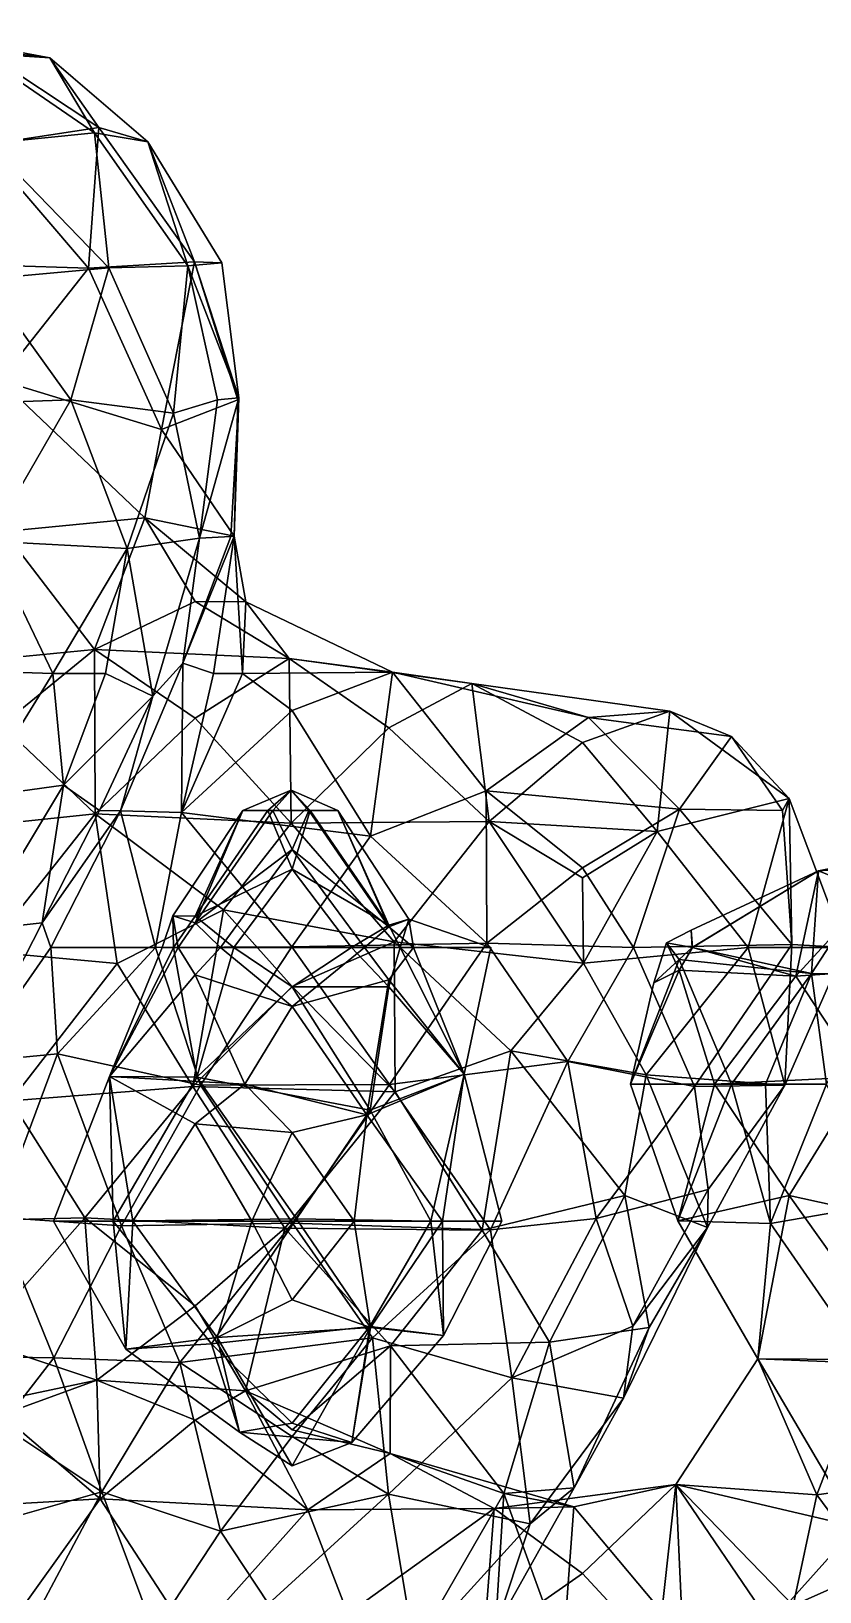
# Model space of a CAD drawing. Extents: x 290083 to 295691, y 4553739 to 4561622.
# Drawn here: x 295392.3 to 295495, y 4558965.6 to 4559168.7 of the extents above; entities that cross this region are included whole.
import ezdxf

# ---------------------------------------------------------------- set-up
doc = ezdxf.new("R2010")
doc.units = 0
doc.layers.add('Au_ppm_Pref_-_0_3', color=7, linetype='CONTINUOUS')

msp = doc.modelspace()

# ---------------------------------------------------------------- linework, layer by layer
at = {"layer": 'Au_ppm_Pref_-_0_3'}
for points in [[(295385.77, 4559166.35, 1911.13), (295376.03, 4559168.71, 1906.46), (295394.76, 4559165.24, 1906.52)], [(295394.76, 4559165.24, 1906.52), (295376.03, 4559168.71, 1906.46), (295385.44, 4559165.87, 1901.92)], [(295386.75, 4559154.11, 1894.95), (295400.58, 4559155.48, 1900.45), (295385.44, 4559165.87, 1901.92)], [(295394.76, 4559165.24, 1906.52), (295385.44, 4559165.87, 1901.92), (295400.58, 4559155.48, 1900.45)], [(295386.04, 4559153.89, 1917.6), (295385.77, 4559166.35, 1911.13), (295401.15, 4559156.18, 1912.69)], [(295394.76, 4559165.24, 1906.52), (295401.15, 4559156.18, 1912.69), (295385.77, 4559166.35, 1911.13)], [(295407.54, 4559154.31, 1906.52), (295401.15, 4559156.18, 1912.69), (295394.76, 4559165.24, 1906.52)], [(295407.54, 4559154.31, 1906.52), (295394.76, 4559165.24, 1906.52), (295400.58, 4559155.48, 1900.45)], [(295399.8, 4559137.86, 1918.28), (295386.04, 4559153.89, 1917.6), (295401.15, 4559156.18, 1912.69)], [(295386.75, 4559154.11, 1894.95), (295402.46, 4559137.92, 1894.07), (295400.58, 4559155.48, 1900.45)], [(295401.15, 4559156.18, 1912.69), (295413.58, 4559138.7, 1912.73), (295399.8, 4559137.86, 1918.28)], [(295402.46, 4559137.92, 1894.07), (295412.72, 4559138.17, 1900.43), (295400.58, 4559155.48, 1900.45)], [(295407.54, 4559154.31, 1906.52), (295400.58, 4559155.48, 1900.45), (295412.72, 4559138.17, 1900.43)], [(295413.58, 4559138.7, 1912.73), (295401.15, 4559156.18, 1912.69), (295407.54, 4559154.31, 1906.52)], [(295399.8, 4559137.86, 1918.28), (295377.62, 4559138.57, 1920.9), (295386.04, 4559153.89, 1917.6)], [(295386.75, 4559154.11, 1894.95), (295386.17, 4559136.44, 1890.51), (295402.46, 4559137.92, 1894.07)], [(295417.14, 4559138.55, 1906.52), (295413.58, 4559138.7, 1912.73), (295407.54, 4559154.31, 1906.52)], [(295407.54, 4559154.31, 1906.52), (295412.72, 4559138.17, 1900.43), (295417.14, 4559138.55, 1906.52)], [(295399.8, 4559137.86, 1918.28), (295388.27, 4559123.29, 1920.91), (295377.62, 4559138.57, 1920.9)], [(295386.17, 4559136.44, 1890.51), (295397.49, 4559120.74, 1890.4), (295402.46, 4559137.92, 1894.07)], [(295388.27, 4559123.29, 1920.91), (295399.8, 4559137.86, 1918.28), (295409.28, 4559116.88, 1917.43)], [(295397.49, 4559120.74, 1890.4), (295410.86, 4559118.99, 1894.94), (295402.46, 4559137.92, 1894.07)], [(295409.28, 4559116.88, 1917.43), (295399.8, 4559137.86, 1918.28), (295413.58, 4559138.7, 1912.73)], [(295402.46, 4559137.92, 1894.07), (295410.86, 4559118.99, 1894.94), (295412.72, 4559138.17, 1900.43)], [(295409.28, 4559116.88, 1917.43), (295413.58, 4559138.7, 1912.73), (295419.24, 4559120.74, 1912.46)], [(295410.86, 4559118.99, 1894.94), (295416.58, 4559120.74, 1900.58), (295412.72, 4559138.17, 1900.43)], [(295412.72, 4559138.17, 1900.43), (295419.35, 4559120.97, 1906.53), (295417.14, 4559138.55, 1906.52)], [(295412.72, 4559138.17, 1900.43), (295416.58, 4559120.74, 1900.58), (295419.35, 4559120.97, 1906.53)], [(295419.24, 4559120.74, 1912.46), (295413.58, 4559138.7, 1912.73), (295419.35, 4559120.97, 1906.53)], [(295413.58, 4559138.7, 1912.73), (295417.14, 4559138.55, 1906.52), (295419.35, 4559120.97, 1906.53)], [(295372.98, 4559119.85, 1889.74), (295397.49, 4559120.74, 1890.4), (295386.17, 4559136.44, 1890.51)], [(295388.27, 4559123.29, 1920.91), (295407.15, 4559105.35, 1920.17), (295388.82, 4559103.6, 1922.01)], [(295407.15, 4559105.35, 1920.17), (295388.27, 4559123.29, 1920.91), (295409.28, 4559116.88, 1917.43)], [(295372.98, 4559119.85, 1889.74), (295386.87, 4559102.32, 1890.29), (295397.49, 4559120.74, 1890.4)], [(295386.87, 4559102.32, 1890.29), (295404.84, 4559101.36, 1893.15), (295397.49, 4559120.74, 1890.4)], [(295410.86, 4559118.99, 1894.94), (295397.49, 4559120.74, 1890.4), (295404.84, 4559101.36, 1893.15)], [(295409.28, 4559116.88, 1917.43), (295419.24, 4559120.74, 1912.46), (295418.74, 4559103, 1912.51)], [(295410.86, 4559118.99, 1894.94), (295414.23, 4559102.71, 1900.54), (295416.58, 4559120.74, 1900.58)], [(295416.58, 4559120.74, 1900.58), (295414.23, 4559102.71, 1900.54), (295419.35, 4559120.97, 1906.53)], [(295419.35, 4559120.97, 1906.53), (295414.23, 4559102.71, 1900.54), (295418.31, 4559102.92, 1906.52)], [(295418.74, 4559103, 1912.51), (295419.35, 4559120.97, 1906.53), (295418.31, 4559102.92, 1906.52)], [(295419.24, 4559120.74, 1912.46), (295419.35, 4559120.97, 1906.53), (295418.74, 4559103, 1912.51)], [(295410.86, 4559118.99, 1894.94), (295404.84, 4559101.36, 1893.15), (295414.23, 4559102.71, 1900.54)], [(295418.74, 4559103, 1912.51), (295407.15, 4559105.35, 1920.17), (295409.28, 4559116.88, 1917.43)], [(295388.82, 4559103.6, 1922.01), (295407.15, 4559105.35, 1920.17), (295400.59, 4559088.23, 1925.42)], [(295407.15, 4559105.35, 1920.17), (295413.69, 4559094.48, 1921.53), (295400.59, 4559088.23, 1925.42)], [(295413.69, 4559094.48, 1921.53), (295407.15, 4559105.35, 1920.17), (295420.28, 4559094.42, 1918.4)], [(295407.15, 4559105.35, 1920.17), (295418.74, 4559103, 1912.51), (295420.28, 4559094.42, 1918.4)], [(295375.6, 4559085.8, 1925.06), (295388.82, 4559103.6, 1922.01), (295400.59, 4559088.23, 1925.42)], [(295386.87, 4559102.32, 1890.29), (295380.23, 4559085.57, 1888.07), (295395.16, 4559085.1, 1891.5)], [(295386.87, 4559102.32, 1890.29), (295395.16, 4559085.1, 1891.5), (295404.84, 4559101.36, 1893.15)], [(295404.84, 4559101.36, 1893.15), (295408.19, 4559082.15, 1899.63), (295414.23, 4559102.71, 1900.54)], [(295412.08, 4559086.43, 1906.73), (295414.23, 4559102.71, 1900.54), (295408.19, 4559082.15, 1899.63)], [(295416.09, 4559085.1, 1912.46), (295418.74, 4559103, 1912.51), (295412.08, 4559086.43, 1906.73)], [(295412.08, 4559086.43, 1906.73), (295418.74, 4559103, 1912.51), (295418.31, 4559102.92, 1906.52)], [(295418.31, 4559102.92, 1906.52), (295414.23, 4559102.71, 1900.54), (295412.08, 4559086.43, 1906.73)], [(295416.09, 4559085.1, 1912.46), (295419.85, 4559085.1, 1915.5), (295418.74, 4559103, 1912.51)], [(295419.85, 4559085.1, 1915.5), (295420.28, 4559094.42, 1918.4), (295418.74, 4559103, 1912.51)], [(295395.16, 4559085.1, 1891.5), (295402, 4559085.1, 1894.64), (295404.84, 4559101.36, 1893.15)], [(295402, 4559085.1, 1894.64), (295408.19, 4559082.15, 1899.63), (295404.84, 4559101.36, 1893.15)], [(295400.59, 4559088.23, 1925.42), (295413.69, 4559094.48, 1921.53), (295425.94, 4559087.07, 1924.85)], [(295413.69, 4559094.48, 1921.53), (295420.28, 4559094.42, 1918.4), (295425.94, 4559087.07, 1924.85)], [(295419.85, 4559085.1, 1915.5), (295439.37, 4559085.29, 1918.48), (295420.28, 4559094.42, 1918.4)], [(295420.28, 4559094.42, 1918.4), (295439.37, 4559085.29, 1918.48), (295425.94, 4559087.07, 1924.85)], [(295400.59, 4559088.23, 1925.42), (295388.49, 4559078.39, 1928.04), (295375.6, 4559085.8, 1925.06)], [(295388.49, 4559078.39, 1928.04), (295400.59, 4559088.23, 1925.42), (295400.68, 4559066.83, 1929.82)], [(295400.68, 4559066.83, 1929.82), (295400.59, 4559088.23, 1925.42), (295413.69, 4559079.28, 1928.34)], [(295400.59, 4559088.23, 1925.42), (295425.94, 4559087.07, 1924.85), (295413.69, 4559079.28, 1928.34)], [(295411.89, 4559067.01, 1912.97), (295412.08, 4559086.43, 1906.73), (295403.97, 4559067.23, 1906.41)], [(295412.08, 4559086.43, 1906.73), (295408.19, 4559082.15, 1899.63), (295403.97, 4559067.23, 1906.41)], [(295416.09, 4559085.1, 1912.46), (295412.08, 4559086.43, 1906.73), (295411.89, 4559067.01, 1912.97)], [(295426.18, 4559065.61, 1928.17), (295413.69, 4559079.28, 1928.34), (295425.94, 4559087.07, 1924.85)], [(295426.18, 4559065.61, 1928.17), (295425.94, 4559087.07, 1924.85), (295438.89, 4559078.04, 1927.93)], [(295438.89, 4559078.04, 1927.93), (295425.94, 4559087.07, 1924.85), (295449.72, 4559083.81, 1924.18)], [(295449.72, 4559083.81, 1924.18), (295425.94, 4559087.07, 1924.85), (295439.37, 4559085.29, 1918.48)], [(295395.16, 4559085.1, 1891.5), (295380.23, 4559085.57, 1888.07), (295385.2, 4559068.99, 1889.86)], [(295395.16, 4559085.1, 1891.5), (295385.2, 4559068.99, 1889.86), (295396.53, 4559070.59, 1895.81)], [(295395.16, 4559085.1, 1891.5), (295396.53, 4559070.59, 1895.81), (295402, 4559085.1, 1894.64)], [(295408.19, 4559082.15, 1899.63), (295402, 4559085.1, 1894.64), (295396.53, 4559070.59, 1895.81)], [(295419.85, 4559085.1, 1915.5), (295416.09, 4559085.1, 1912.46), (295411.89, 4559067.01, 1912.97)], [(295426.29, 4559080.27, 1914.07), (295419.85, 4559085.1, 1915.5), (295411.89, 4559067.01, 1912.97)], [(295426.29, 4559080.27, 1914.07), (295439.37, 4559085.29, 1918.48), (295419.85, 4559085.1, 1915.5)], [(295426.29, 4559080.27, 1914.07), (295436.52, 4559063.92, 1914.7), (295439.37, 4559085.29, 1918.48)], [(295451.58, 4559069.82, 1915.69), (295439.37, 4559085.29, 1918.48), (295436.52, 4559063.92, 1914.7)], [(295464.9, 4559079.38, 1918.92), (295449.72, 4559083.81, 1924.18), (295439.37, 4559085.29, 1918.48)], [(295451.58, 4559069.82, 1915.69), (295464.9, 4559079.38, 1918.92), (295439.37, 4559085.29, 1918.48)], [(295401.24, 4559067.28, 1900.58), (295408.19, 4559082.15, 1899.63), (295396.53, 4559070.59, 1895.81)], [(295403.97, 4559067.23, 1906.41), (295408.19, 4559082.15, 1899.63), (295401.24, 4559067.28, 1900.58)], [(295449.72, 4559083.81, 1924.18), (295451.97, 4559065.86, 1928.39), (295438.89, 4559078.04, 1927.93)], [(295464.9, 4559079.38, 1918.92), (295475.47, 4559080.21, 1923.28), (295449.72, 4559083.81, 1924.18)], [(295475.47, 4559080.21, 1923.28), (295464.09, 4559076.14, 1927.29), (295449.72, 4559083.81, 1924.18)], [(295449.72, 4559083.81, 1924.18), (295464.09, 4559076.14, 1927.29), (295451.97, 4559065.86, 1928.39)], [(295426.29, 4559080.27, 1914.07), (295411.89, 4559067.01, 1912.97), (295436.52, 4559063.92, 1914.7)], [(295475.47, 4559080.21, 1923.28), (295473.82, 4559064.53, 1928.02), (295464.09, 4559076.14, 1927.29)], [(295464.9, 4559079.38, 1918.92), (295483.5, 4559076.92, 1918.4), (295475.47, 4559080.21, 1923.28)], [(295475.47, 4559080.21, 1923.28), (295491.04, 4559068.82, 1924.49), (295473.82, 4559064.53, 1928.02)], [(295475.47, 4559080.21, 1923.28), (295483.5, 4559076.92, 1918.4), (295491.04, 4559068.82, 1924.49)], [(295388.49, 4559078.39, 1928.04), (295400.68, 4559066.83, 1929.82), (295376.3, 4559064.29, 1928.82)], [(295426.18, 4559065.61, 1928.17), (295400.68, 4559066.83, 1929.82), (295413.69, 4559079.28, 1928.34)], [(295426.18, 4559065.61, 1928.17), (295438.89, 4559078.04, 1927.93), (295451.97, 4559065.86, 1928.39)], [(295464.9, 4559079.38, 1918.92), (295451.58, 4559069.82, 1915.69), (295476.73, 4559067.44, 1916.78)], [(295483.5, 4559076.92, 1918.4), (295464.9, 4559079.38, 1918.92), (295476.73, 4559067.44, 1916.78)], [(295473.82, 4559064.53, 1928.02), (295451.97, 4559065.86, 1928.39), (295464.09, 4559076.14, 1927.29)], [(295490.13, 4559067.28, 1918.4), (295483.5, 4559076.92, 1918.4), (295476.73, 4559067.44, 1916.78)], [(295483.5, 4559076.92, 1918.4), (295490.13, 4559067.28, 1918.4), (295491.04, 4559068.82, 1924.49)], [(295393.77, 4559052.66, 1900.58), (295396.53, 4559070.59, 1895.81), (295385.19, 4559051.69, 1895.48)], [(295396.53, 4559070.59, 1895.81), (295385.2, 4559068.99, 1889.86), (295385.19, 4559051.69, 1895.48)], [(295401.24, 4559067.28, 1900.58), (295396.53, 4559070.59, 1895.81), (295393.77, 4559052.66, 1900.58)], [(295419.88, 4559067.28, 1954.04), (295426.2, 4559069.91, 1954.07), (295423.13, 4559067.28, 1955.53)], [(295426.2, 4559069.91, 1954.07), (295419.88, 4559067.28, 1954.04), (295423.79, 4559067.28, 1952.86)], [(295428.65, 4559067.28, 1955.15), (295423.13, 4559067.28, 1955.53), (295426.2, 4559069.91, 1954.07)], [(295428.48, 4559067.28, 1953), (295426.2, 4559069.91, 1954.07), (295423.79, 4559067.28, 1952.86)], [(295428.48, 4559067.28, 1953), (295432.26, 4559067.28, 1954.04), (295426.2, 4559069.91, 1954.07)], [(295432.26, 4559067.28, 1954.04), (295428.65, 4559067.28, 1955.15), (295426.2, 4559069.91, 1954.07)], [(295451.66, 4559050.02, 1914.46), (295451.58, 4559069.82, 1915.69), (295436.52, 4559063.92, 1914.7)], [(295464.09, 4559059.79, 1914.96), (295451.58, 4559069.82, 1915.69), (295451.66, 4559050.02, 1914.46)], [(295451.58, 4559069.82, 1915.69), (295464.09, 4559059.79, 1914.96), (295476.73, 4559067.44, 1916.78)], [(295473.82, 4559064.53, 1928.02), (295491.04, 4559068.82, 1924.49), (295485.69, 4559049.46, 1928.58)], [(295498.31, 4559049.46, 1924.34), (295485.69, 4559049.46, 1928.58), (295491.04, 4559068.82, 1924.49)], [(295491.35, 4559049.84, 1918.26), (295491.04, 4559068.82, 1924.49), (295490.13, 4559067.28, 1918.4)], [(295491.35, 4559049.84, 1918.26), (295498.31, 4559049.46, 1924.34), (295491.04, 4559068.82, 1924.49)], [(295400.68, 4559066.83, 1929.82), (295386.49, 4559048.93, 1931.98), (295376.3, 4559064.29, 1928.82)], [(295400.68, 4559066.83, 1929.82), (295403.52, 4559047.36, 1934.37), (295386.49, 4559048.93, 1931.98)], [(295393.77, 4559052.66, 1900.58), (295403.97, 4559067.23, 1906.41), (295401.24, 4559067.28, 1900.58)], [(295403.97, 4559067.23, 1906.41), (295393.77, 4559052.66, 1900.58), (295394.89, 4559049.46, 1905.16)], [(295408.5, 4559049.46, 1911.53), (295403.97, 4559067.23, 1906.41), (295394.89, 4559049.46, 1905.16)], [(295426.18, 4559065.61, 1928.17), (295417.39, 4559054.35, 1932.06), (295400.68, 4559066.83, 1929.82)], [(295400.68, 4559066.83, 1929.82), (295417.39, 4559054.35, 1932.06), (295403.52, 4559047.36, 1934.37)], [(295411.89, 4559067.01, 1912.97), (295403.97, 4559067.23, 1906.41), (295408.5, 4559049.46, 1911.53)], [(295408.5, 4559049.46, 1911.53), (295426.25, 4559049.54, 1913.5), (295411.89, 4559067.01, 1912.97)], [(295419.88, 4559067.28, 1954.04), (295413.69, 4559053.52, 1955.39), (295410.78, 4559053.57, 1954.04)], [(295419.88, 4559067.28, 1954.04), (295410.78, 4559053.57, 1954.04), (295413.69, 4559052.64, 1952.98)], [(295436.52, 4559063.92, 1914.7), (295411.89, 4559067.01, 1912.97), (295426.25, 4559049.54, 1913.5)], [(295419.88, 4559067.28, 1954.04), (295423.13, 4559067.28, 1955.53), (295413.69, 4559053.52, 1955.39)], [(295426.29, 4559059.64, 1956.59), (295413.69, 4559053.52, 1955.39), (295423.13, 4559067.28, 1955.53)], [(295419.88, 4559067.28, 1954.04), (295413.69, 4559052.64, 1952.98), (295423.79, 4559067.28, 1952.86)], [(295426.29, 4559062.19, 1952.34), (295423.79, 4559067.28, 1952.86), (295413.69, 4559052.64, 1952.98)], [(295426.29, 4559059.64, 1956.59), (295423.13, 4559067.28, 1955.53), (295428.65, 4559067.28, 1955.15)], [(295428.48, 4559067.28, 1953), (295423.79, 4559067.28, 1952.86), (295426.29, 4559062.19, 1952.34)], [(295426.18, 4559065.61, 1928.17), (295451.97, 4559065.86, 1928.39), (295439.58, 4559050.16, 1931.12)], [(295438.89, 4559052.14, 1953.15), (295428.48, 4559067.28, 1953), (295426.29, 4559062.19, 1952.34)], [(295438.89, 4559052.35, 1955), (295426.29, 4559059.64, 1956.59), (295428.65, 4559067.28, 1955.15)], [(295438.89, 4559052.14, 1953.15), (295432.26, 4559067.28, 1954.04), (295428.48, 4559067.28, 1953)], [(295438.89, 4559052.35, 1955), (295428.65, 4559067.28, 1955.15), (295432.26, 4559067.28, 1954.04)], [(295438.89, 4559052.14, 1953.15), (295441.49, 4559053.14, 1954.04), (295432.26, 4559067.28, 1954.04)], [(295438.89, 4559052.35, 1955), (295432.26, 4559067.28, 1954.04), (295441.49, 4559053.14, 1954.04)], [(295464.26, 4559047.38, 1928.26), (295439.58, 4559050.16, 1931.12), (295451.97, 4559065.86, 1928.39)], [(295464.09, 4559058.49, 1927.27), (295464.26, 4559047.38, 1928.26), (295451.97, 4559065.86, 1928.39)], [(295464.09, 4559058.49, 1927.27), (295451.97, 4559065.86, 1928.39), (295473.82, 4559064.53, 1928.02)], [(295470.76, 4559049.46, 1915.26), (295476.73, 4559067.44, 1916.78), (295464.09, 4559059.79, 1914.96)], [(295491.35, 4559049.84, 1918.26), (295476.73, 4559067.44, 1916.78), (295470.76, 4559049.46, 1915.26)], [(295476.73, 4559067.44, 1916.78), (295491.35, 4559049.84, 1918.26), (295490.13, 4559067.28, 1918.4)], [(295417.39, 4559054.35, 1932.06), (295426.18, 4559065.61, 1928.17), (295439.58, 4559050.16, 1931.12)], [(295451.66, 4559050.02, 1914.46), (295436.52, 4559063.92, 1914.7), (295426.25, 4559049.54, 1913.5)], [(295464.26, 4559047.38, 1928.26), (295464.09, 4559058.49, 1927.27), (295473.82, 4559064.53, 1928.02)], [(295464.26, 4559047.38, 1928.26), (295473.82, 4559064.53, 1928.02), (295485.69, 4559049.46, 1928.58)], [(295426.29, 4559062.19, 1952.34), (295413.69, 4559052.64, 1952.98), (295416.97, 4559049.46, 1952.49)], [(295435.72, 4559049.46, 1952.55), (295426.29, 4559062.19, 1952.34), (295416.97, 4559049.46, 1952.49)], [(295438.89, 4559052.14, 1953.15), (295426.29, 4559062.19, 1952.34), (295435.72, 4559049.46, 1952.55)], [(295470.76, 4559049.46, 1915.26), (295464.09, 4559059.79, 1914.96), (295451.66, 4559050.02, 1914.46)], [(295493.92, 4559046.05, 1943.42), (295503.82, 4559061.24, 1943.26), (295494.84, 4559059.42, 1948.1)], [(295493.92, 4559046.05, 1943.42), (295504.47, 4559045.97, 1938.6), (295503.82, 4559061.24, 1943.26)], [(295515.02, 4559060.83, 1947.55), (295494.84, 4559059.42, 1948.1), (295503.82, 4559061.24, 1943.26)], [(295494.84, 4559059.42, 1948.1), (295515.02, 4559060.83, 1947.55), (295501.88, 4559056.59, 1950.47)], [(295426.29, 4559059.64, 1956.59), (295418.7, 4559049.46, 1956.4), (295413.69, 4559053.52, 1955.39)], [(295434.02, 4559049.46, 1956.33), (295418.7, 4559049.46, 1956.4), (295426.29, 4559059.64, 1956.59)], [(295438.89, 4559052.35, 1955), (295434.02, 4559049.46, 1956.33), (295426.29, 4559059.64, 1956.59)], [(295478.42, 4559049.46, 1948.92), (295478.27, 4559051.7, 1948.1), (295494.84, 4559059.42, 1948.1)], [(295478.37, 4559049.46, 1947.3), (295494.84, 4559059.42, 1948.1), (295478.27, 4559051.7, 1948.1)], [(295478.37, 4559049.46, 1947.3), (295493.92, 4559046.05, 1943.42), (295494.84, 4559059.42, 1948.1)], [(295478.42, 4559049.46, 1948.92), (295494.84, 4559059.42, 1948.1), (295491.9, 4559045.72, 1951.55)], [(295491.9, 4559045.72, 1951.55), (295494.84, 4559059.42, 1948.1), (295501.88, 4559056.59, 1950.47)], [(295491.9, 4559045.72, 1951.55), (295501.88, 4559056.59, 1950.47), (295515.73, 4559047.34, 1952.87)], [(295413.39, 4559031.34, 1936.13), (295403.52, 4559047.36, 1934.37), (295417.39, 4559054.35, 1932.06)], [(295410.78, 4559053.57, 1954.04), (295410.84, 4559049.46, 1955.38), (295409.38, 4559049.46, 1954.04)], [(295410.78, 4559053.57, 1954.04), (295409.38, 4559049.46, 1954.04), (295411.47, 4559049.46, 1952.99)], [(295410.78, 4559053.57, 1954.04), (295413.69, 4559053.52, 1955.39), (295410.84, 4559049.46, 1955.38)], [(295410.78, 4559053.57, 1954.04), (295411.47, 4559049.46, 1952.99), (295413.69, 4559052.64, 1952.98)], [(295413.39, 4559031.34, 1936.13), (295417.39, 4559054.35, 1932.06), (295426.29, 4559044.38, 1934.52)], [(295439.58, 4559050.16, 1931.12), (295426.29, 4559044.38, 1934.52), (295417.39, 4559054.35, 1932.06)], [(295384.49, 4559034.52, 1901.68), (295394.89, 4559049.46, 1905.16), (295393.77, 4559052.66, 1900.58)], [(295393.77, 4559052.66, 1900.58), (295385.19, 4559051.69, 1895.48), (295384.49, 4559034.52, 1901.68)], [(295418.7, 4559049.46, 1956.4), (295410.84, 4559049.46, 1955.38), (295413.69, 4559053.52, 1955.39)], [(295416.97, 4559049.46, 1952.49), (295413.69, 4559052.64, 1952.98), (295411.47, 4559049.46, 1952.99)], [(295440.39, 4559049.46, 1954.75), (295434.02, 4559049.46, 1956.33), (295438.89, 4559052.35, 1955)], [(295438.89, 4559052.14, 1953.15), (295435.72, 4559049.46, 1952.55), (295442.1, 4559049.46, 1952.52)], [(295438.89, 4559052.14, 1953.15), (295442.1, 4559049.46, 1952.52), (295441.49, 4559053.14, 1954.04)], [(295441.49, 4559053.14, 1954.04), (295440.39, 4559049.46, 1954.75), (295438.89, 4559052.35, 1955)], [(295452.18, 4559049.46, 1954.04), (295440.39, 4559049.46, 1954.75), (295441.49, 4559053.14, 1954.04)], [(295442.1, 4559049.46, 1952.52), (295452.18, 4559049.46, 1954.04), (295441.49, 4559053.14, 1954.04)], [(295478.42, 4559049.46, 1948.92), (295475.03, 4559050.06, 1948.44), (295478.27, 4559051.7, 1948.1)], [(295478.37, 4559049.46, 1947.3), (295478.27, 4559051.7, 1948.1), (295475.03, 4559050.06, 1948.44)], [(295414.37, 4559031.54, 1912.08), (295426.25, 4559049.54, 1913.5), (295408.5, 4559049.46, 1911.53)], [(295438.97, 4559031.61, 1913.27), (295426.25, 4559049.54, 1913.5), (295414.37, 4559031.54, 1912.08)], [(295451.66, 4559050.02, 1914.46), (295426.25, 4559049.54, 1913.5), (295438.97, 4559031.61, 1913.27)], [(295426.29, 4559044.38, 1934.52), (295439.58, 4559050.16, 1931.12), (295439.72, 4559030.67, 1934.75)], [(295462.2, 4559034.6, 1914.34), (295451.66, 4559050.02, 1914.46), (295438.97, 4559031.61, 1913.27)], [(295439.58, 4559050.16, 1931.12), (295464.26, 4559047.38, 1928.26), (295454.8, 4559035.97, 1931.69)], [(295439.72, 4559030.67, 1934.75), (295439.58, 4559050.16, 1931.12), (295454.8, 4559035.97, 1931.69)], [(295470.76, 4559049.46, 1915.26), (295451.66, 4559050.02, 1914.46), (295462.2, 4559034.6, 1914.34)], [(295478.71, 4559031.34, 1916.48), (295491.35, 4559049.84, 1918.26), (295470.76, 4559049.46, 1915.26)], [(295473.42, 4559044.85, 1948.1), (295475.03, 4559050.06, 1948.44), (295476.68, 4559046.49, 1949.09)], [(295473.42, 4559044.85, 1948.1), (295476.68, 4559047.88, 1947.57), (295475.03, 4559050.06, 1948.44)], [(295478.42, 4559049.46, 1948.92), (295476.68, 4559046.49, 1949.09), (295475.03, 4559050.06, 1948.44)], [(295478.37, 4559049.46, 1947.3), (295475.03, 4559050.06, 1948.44), (295476.68, 4559047.88, 1947.57)], [(295478.71, 4559031.34, 1916.48), (295490.47, 4559031.52, 1924.67), (295491.35, 4559049.84, 1918.26)], [(295491.35, 4559049.84, 1918.26), (295490.47, 4559031.52, 1924.67), (295498.31, 4559049.46, 1924.34)], [(295395.77, 4559035.61, 1907.67), (295394.89, 4559049.46, 1905.16), (295384.49, 4559034.52, 1901.68)], [(295389.7, 4559029.46, 1934.92), (295386.49, 4559048.93, 1931.98), (295403.52, 4559047.36, 1934.37)], [(295395.77, 4559035.61, 1907.67), (295408.5, 4559049.46, 1911.53), (295394.89, 4559049.46, 1905.16)], [(295395.77, 4559035.61, 1907.67), (295414.37, 4559031.54, 1912.08), (295408.5, 4559049.46, 1911.53)], [(295402.54, 4559032.67, 1954.04), (295409.38, 4559049.46, 1954.04), (295410.84, 4559049.46, 1955.38)], [(295402.54, 4559032.67, 1954.04), (295410.84, 4559049.46, 1955.38), (295413.92, 4559032.58, 1959.47)], [(295409.38, 4559049.46, 1954.04), (295402.54, 4559032.67, 1954.04), (295411.47, 4559049.46, 1952.99)], [(295402.54, 4559032.67, 1954.04), (295413.69, 4559045.87, 1952.84), (295411.47, 4559049.46, 1952.99)], [(295418.7, 4559049.46, 1956.4), (295413.92, 4559032.58, 1959.47), (295410.84, 4559049.46, 1955.38)], [(295416.97, 4559049.46, 1952.49), (295411.47, 4559049.46, 1952.99), (295413.69, 4559045.87, 1952.84)], [(295426.29, 4559041.76, 1950.67), (295416.97, 4559049.46, 1952.49), (295413.69, 4559045.87, 1952.84)], [(295418.7, 4559049.46, 1956.4), (295426.29, 4559044.32, 1958.26), (295413.92, 4559032.58, 1959.47)], [(295435.72, 4559049.46, 1952.55), (295416.97, 4559049.46, 1952.49), (295426.29, 4559041.76, 1950.67)], [(295434.02, 4559049.46, 1956.33), (295426.29, 4559044.32, 1958.26), (295418.7, 4559049.46, 1956.4)], [(295438.89, 4559044.3, 1955.76), (295426.29, 4559044.32, 1958.26), (295434.02, 4559049.46, 1956.33)], [(295438.89, 4559045.24, 1952.63), (295435.72, 4559049.46, 1952.55), (295426.29, 4559041.76, 1950.67)], [(295438.89, 4559044.3, 1955.76), (295434.02, 4559049.46, 1956.33), (295440.39, 4559049.46, 1954.75)], [(295442.1, 4559049.46, 1952.52), (295435.72, 4559049.46, 1952.55), (295438.89, 4559045.24, 1952.63)], [(295442.1, 4559049.46, 1952.52), (295438.89, 4559045.24, 1952.63), (295448.72, 4559032.95, 1954.04)], [(295448.72, 4559032.95, 1954.04), (295438.89, 4559044.3, 1955.76), (295440.39, 4559049.46, 1954.75)], [(295452.18, 4559049.46, 1954.04), (295448.72, 4559032.95, 1954.04), (295440.39, 4559049.46, 1954.75)], [(295442.1, 4559049.46, 1952.52), (295448.72, 4559032.95, 1954.04), (295452.18, 4559049.46, 1954.04)], [(295470.76, 4559049.46, 1915.26), (295462.2, 4559034.6, 1914.34), (295478.71, 4559031.34, 1916.48)], [(295464.26, 4559047.38, 1928.26), (295485.69, 4559049.46, 1928.58), (295472.41, 4559032.86, 1929.48)], [(295476.68, 4559047.88, 1947.57), (295473.42, 4559044.85, 1948.1), (295470.37, 4559031.65, 1948.1)], [(295476.68, 4559047.88, 1947.57), (295470.37, 4559031.65, 1948.1), (295483.52, 4559031.65, 1945.38)], [(295485.69, 4559049.46, 1928.58), (295490.47, 4559031.52, 1924.67), (295472.41, 4559032.86, 1929.48)], [(295491.9, 4559045.72, 1951.55), (295476.68, 4559046.49, 1949.09), (295478.42, 4559049.46, 1948.92)], [(295493.92, 4559046.05, 1943.42), (295478.37, 4559049.46, 1947.3), (295476.68, 4559047.88, 1947.57)], [(295493.92, 4559046.05, 1943.42), (295476.68, 4559047.88, 1947.57), (295483.52, 4559031.65, 1945.38)], [(295498.31, 4559049.46, 1924.34), (295490.47, 4559031.52, 1924.67), (295485.69, 4559049.46, 1928.58)], [(295403.52, 4559047.36, 1934.37), (295413.39, 4559031.34, 1936.13), (295389.7, 4559029.46, 1934.92)], [(295420.17, 4559031.65, 1951.16), (295413.69, 4559045.87, 1952.84), (295402.54, 4559032.67, 1954.04)], [(295426.29, 4559041.76, 1950.67), (295413.69, 4559045.87, 1952.84), (295420.17, 4559031.65, 1951.16)], [(295454.8, 4559035.97, 1931.69), (295464.26, 4559047.38, 1928.26), (295472.41, 4559032.86, 1929.48)], [(295476.68, 4559046.49, 1949.09), (295481.3, 4559031.65, 1951.86), (295470.37, 4559031.65, 1948.1)], [(295476.68, 4559046.49, 1949.09), (295470.37, 4559031.65, 1948.1), (295473.42, 4559044.85, 1948.1)], [(295491.9, 4559045.72, 1951.55), (295481.3, 4559031.65, 1951.86), (295476.68, 4559046.49, 1949.09)], [(295491.9, 4559045.72, 1951.55), (295500.54, 4559032.59, 1954.33), (295481.3, 4559031.65, 1951.86)], [(295493.92, 4559046.05, 1943.42), (295483.52, 4559031.65, 1945.38), (295487.95, 4559031.65, 1942.16)], [(295493.92, 4559046.05, 1943.42), (295487.95, 4559031.65, 1942.16), (295495.89, 4559031.65, 1939.33)], [(295491.9, 4559045.72, 1951.55), (295515.73, 4559047.34, 1952.87), (295500.54, 4559032.59, 1954.33)], [(295493.92, 4559046.05, 1943.42), (295495.89, 4559031.65, 1939.33), (295504.47, 4559045.97, 1938.6)], [(295439.72, 4559030.67, 1934.75), (295413.39, 4559031.34, 1936.13), (295426.29, 4559044.38, 1934.52)], [(295436.46, 4559028.26, 1957.71), (295413.92, 4559032.58, 1959.47), (295426.29, 4559044.32, 1958.26)], [(295438.89, 4559045.24, 1952.63), (295426.29, 4559041.76, 1950.67), (295436.05, 4559027.68, 1950.76)], [(295438.89, 4559044.3, 1955.76), (295436.46, 4559028.26, 1957.71), (295426.29, 4559044.32, 1958.26)], [(295448.72, 4559032.95, 1954.04), (295438.89, 4559045.24, 1952.63), (295436.05, 4559027.68, 1950.76)], [(295436.46, 4559028.26, 1957.71), (295438.89, 4559044.3, 1955.76), (295448.72, 4559032.95, 1954.04)], [(295426.29, 4559041.76, 1950.67), (295420.17, 4559031.65, 1951.16), (295436.05, 4559027.68, 1950.76)], [(295395.77, 4559035.61, 1907.67), (295384.49, 4559034.52, 1901.68), (295387.82, 4559014.35, 1907.04)], [(295387.82, 4559014.35, 1907.04), (295404.09, 4559013.23, 1911.18), (295395.77, 4559035.61, 1907.67)], [(295414.37, 4559031.54, 1912.08), (295395.77, 4559035.61, 1907.67), (295404.09, 4559013.23, 1911.18)], [(295451.07, 4559012.65, 1935.27), (295439.72, 4559030.67, 1934.75), (295454.8, 4559035.97, 1931.69)], [(295451.07, 4559012.65, 1935.27), (295454.8, 4559035.97, 1931.69), (295469.64, 4559017.14, 1931.32)], [(295454.8, 4559035.97, 1931.69), (295472.41, 4559032.86, 1929.48), (295469.64, 4559017.14, 1931.32)], [(295462.2, 4559034.6, 1914.34), (295438.97, 4559031.61, 1913.27), (295452.15, 4559012.7, 1914.46)], [(295465.87, 4559014.15, 1915.78), (295462.2, 4559034.6, 1914.34), (295452.15, 4559012.7, 1914.46)], [(295478.71, 4559031.34, 1916.48), (295462.2, 4559034.6, 1914.34), (295465.87, 4559014.15, 1915.78)], [(295399.33, 4559014.26, 1937.26), (295389.7, 4559029.46, 1934.92), (295413.39, 4559031.34, 1936.13)], [(295395.24, 4559013.83, 1954.04), (295402.54, 4559032.67, 1954.04), (295403.01, 4559013.83, 1959.07)], [(295402.54, 4559032.67, 1954.04), (295395.24, 4559013.83, 1954.04), (295405.57, 4559013.83, 1950.21)], [(295425.35, 4559012.89, 1936.1), (295399.33, 4559014.26, 1937.26), (295413.39, 4559031.34, 1936.13)], [(295413.69, 4559026.48, 1949.82), (295402.54, 4559032.67, 1954.04), (295405.57, 4559013.83, 1950.21)], [(295413.69, 4559026.48, 1949.82), (295420.17, 4559031.65, 1951.16), (295402.54, 4559032.67, 1954.04)], [(295402.54, 4559032.67, 1954.04), (295413.92, 4559032.58, 1959.47), (295403.01, 4559013.83, 1959.07)], [(295426.87, 4559014.13, 1958.08), (295403.01, 4559013.83, 1959.07), (295413.92, 4559032.58, 1959.47)], [(295404.09, 4559013.23, 1911.18), (295426.36, 4559013.54, 1913.79), (295414.37, 4559031.54, 1912.08)], [(295425.35, 4559012.89, 1936.1), (295413.39, 4559031.34, 1936.13), (295439.72, 4559030.67, 1934.75)], [(295426.29, 4559025.36, 1951.94), (295420.17, 4559031.65, 1951.16), (295413.69, 4559026.48, 1949.82)], [(295436.46, 4559028.26, 1957.71), (295426.87, 4559014.13, 1958.08), (295413.92, 4559032.58, 1959.47)], [(295426.36, 4559013.54, 1913.79), (295438.97, 4559031.61, 1913.27), (295414.37, 4559031.54, 1912.08)], [(295426.29, 4559025.36, 1951.94), (295436.05, 4559027.68, 1950.76), (295420.17, 4559031.65, 1951.16)], [(295426.36, 4559013.54, 1913.79), (295452.15, 4559012.7, 1914.46), (295438.97, 4559031.61, 1913.27)], [(295436.05, 4559027.68, 1950.76), (295445.89, 4559013.83, 1950.74), (295448.72, 4559032.95, 1954.04)], [(295448.72, 4559032.95, 1954.04), (295444.38, 4559013.83, 1956.63), (295436.46, 4559028.26, 1957.71)], [(295453.63, 4559013.83, 1954.04), (295444.38, 4559013.83, 1956.63), (295448.72, 4559032.95, 1954.04)], [(295453.63, 4559013.83, 1954.04), (295448.72, 4559032.95, 1954.04), (295445.89, 4559013.83, 1950.74)], [(295480.49, 4559017.96, 1918.4), (295478.71, 4559031.34, 1916.48), (295465.87, 4559014.15, 1915.78)], [(295480.39, 4559013.01, 1924.42), (295469.64, 4559017.14, 1931.32), (295472.41, 4559032.86, 1929.48)], [(295470.37, 4559031.65, 1948.1), (295481.3, 4559031.65, 1951.86), (295476.51, 4559013.84, 1948.12)], [(295483.52, 4559031.65, 1945.38), (295470.37, 4559031.65, 1948.1), (295476.51, 4559013.84, 1948.12)], [(295480.39, 4559013.01, 1924.42), (295472.41, 4559032.86, 1929.48), (295490.47, 4559031.52, 1924.67)], [(295481.3, 4559031.65, 1951.86), (295491.04, 4559017.16, 1952.1), (295476.51, 4559013.84, 1948.12)], [(295483.52, 4559031.65, 1945.38), (295476.51, 4559013.84, 1948.12), (295488.57, 4559013.5, 1941.74)], [(295478.71, 4559031.34, 1916.48), (295480.49, 4559017.96, 1918.4), (295490.47, 4559031.52, 1924.67)], [(295480.49, 4559017.96, 1918.4), (295480.39, 4559013.01, 1924.42), (295490.47, 4559031.52, 1924.67)], [(295491.04, 4559017.16, 1952.1), (295481.3, 4559031.65, 1951.86), (295500.54, 4559032.59, 1954.33)], [(295483.52, 4559031.65, 1945.38), (295488.57, 4559013.5, 1941.74), (295487.95, 4559031.65, 1942.16)], [(295487.95, 4559031.65, 1942.16), (295488.57, 4559013.5, 1941.74), (295495.89, 4559031.65, 1939.33)], [(295495.89, 4559031.65, 1939.33), (295488.57, 4559013.5, 1941.74), (295503.32, 4559016.08, 1937.64)], [(295500.54, 4559032.59, 1954.33), (295512.14, 4559012.52, 1954.77), (295491.04, 4559017.16, 1952.1)], [(295389.7, 4559029.46, 1934.92), (295399.33, 4559014.26, 1937.26), (295381.06, 4559013.83, 1933.78)], [(295425.35, 4559012.89, 1936.1), (295439.72, 4559030.67, 1934.75), (295451.07, 4559012.65, 1935.27)], [(295426.29, 4559025.36, 1951.94), (295434.38, 4559013.83, 1951.91), (295436.05, 4559027.68, 1950.76)], [(295436.46, 4559028.26, 1957.71), (295444.38, 4559013.83, 1956.63), (295426.87, 4559014.13, 1958.08)], [(295434.38, 4559013.83, 1951.91), (295445.89, 4559013.83, 1950.74), (295436.05, 4559027.68, 1950.76)], [(295421.07, 4559013.83, 1950.56), (295413.69, 4559026.48, 1949.82), (295405.57, 4559013.83, 1950.21)], [(295426.29, 4559025.36, 1951.94), (295413.69, 4559026.48, 1949.82), (295421.07, 4559013.83, 1950.56)], [(295434.38, 4559013.83, 1951.91), (295426.29, 4559025.36, 1951.94), (295421.07, 4559013.83, 1950.56)], [(295459.82, 4558998.06, 1935.22), (295451.07, 4559012.65, 1935.27), (295469.64, 4559017.14, 1931.32)], [(295472.77, 4558999.97, 1929.09), (295459.82, 4558998.06, 1935.22), (295469.64, 4559017.14, 1931.32)], [(295465.87, 4559014.15, 1915.78), (295470.66, 4559000.13, 1919.87), (295480.49, 4559017.96, 1918.4)], [(295469.64, 4559017.14, 1931.32), (295480.39, 4559013.01, 1924.42), (295472.77, 4558999.97, 1929.09)], [(295480.49, 4559017.96, 1918.4), (295470.66, 4559000.13, 1919.87), (295480.39, 4559013.01, 1924.42)], [(295476.51, 4559013.84, 1948.12), (295491.04, 4559017.16, 1952.1), (295486.94, 4558995.88, 1948.42)], [(295491.04, 4559017.16, 1952.1), (295506.24, 4558995.75, 1952.37), (295486.94, 4558995.88, 1948.42)], [(295491.04, 4559017.16, 1952.1), (295512.14, 4559012.52, 1954.77), (295506.24, 4558995.75, 1952.37)], [(295488.57, 4559013.5, 1941.74), (295501.18, 4558995.33, 1941.61), (295503.32, 4559016.08, 1937.64)], [(295375.74, 4558996.35, 1906.69), (295395.28, 4558996.01, 1909.26), (295387.82, 4559014.35, 1907.04)], [(295385.23, 4558998.31, 1937.08), (295381.06, 4559013.83, 1933.78), (295399.33, 4559014.26, 1937.26)], [(295400.89, 4558993.11, 1940.9), (295385.23, 4558998.31, 1937.08), (295399.33, 4559014.26, 1937.26)], [(295387.82, 4559014.35, 1907.04), (295395.28, 4558996.01, 1909.26), (295404.09, 4559013.23, 1911.18)], [(295404.64, 4558997.14, 1954.04), (295395.24, 4559013.83, 1954.04), (295403.01, 4559013.83, 1959.07)], [(295395.24, 4559013.83, 1954.04), (295404.64, 4558997.14, 1954.04), (295405.57, 4559013.83, 1950.21)], [(295395.28, 4558996.01, 1909.26), (295411.69, 4558995.44, 1913.46), (295404.09, 4559013.23, 1911.18)], [(295425.35, 4559012.89, 1936.1), (295413.69, 4559002.79, 1938.48), (295399.33, 4559014.26, 1937.26)], [(295400.89, 4558993.11, 1940.9), (295399.33, 4559014.26, 1937.26), (295413.69, 4559002.79, 1938.48)], [(295415.81, 4558997.87, 1958.36), (295403.01, 4559013.83, 1959.07), (295426.87, 4559014.13, 1958.08)], [(295404.64, 4558997.14, 1954.04), (295403.01, 4559013.83, 1959.07), (295415.81, 4558997.87, 1958.36)], [(295426.36, 4559013.54, 1913.79), (295404.09, 4559013.23, 1911.18), (295411.69, 4558995.44, 1913.46)], [(295416.54, 4558998.69, 1950.33), (295405.57, 4559013.83, 1950.21), (295404.64, 4558997.14, 1954.04)], [(295421.07, 4559013.83, 1950.56), (295405.57, 4559013.83, 1950.21), (295416.54, 4558998.69, 1950.33)], [(295426.36, 4559013.54, 1913.79), (295411.69, 4558995.44, 1913.46), (295436.78, 4558998.64, 1914.33)], [(295436.42, 4559000.1, 1957.45), (295415.81, 4558997.87, 1958.36), (295426.87, 4559014.13, 1958.08)], [(295426.29, 4559003.56, 1951.52), (295421.07, 4559013.83, 1950.56), (295416.54, 4558998.69, 1950.33)], [(295426.29, 4559003.56, 1951.52), (295434.38, 4559013.83, 1951.91), (295421.07, 4559013.83, 1950.56)], [(295434.38, 4559013.83, 1951.91), (295426.29, 4559003.56, 1951.52), (295436.51, 4558999.97, 1950.54)], [(295426.36, 4559013.54, 1913.79), (295436.78, 4558998.64, 1914.33), (295452.15, 4559012.7, 1914.46)], [(295436.42, 4559000.1, 1957.45), (295426.87, 4559014.13, 1958.08), (295444.38, 4559013.83, 1956.63)], [(295434.38, 4559013.83, 1951.91), (295436.51, 4558999.97, 1950.54), (295445.89, 4559013.83, 1950.74)], [(295446.02, 4558998.93, 1954.04), (295436.42, 4559000.1, 1957.45), (295444.38, 4559013.83, 1956.63)], [(295436.51, 4558999.97, 1950.54), (295446.02, 4558998.93, 1954.04), (295445.89, 4559013.83, 1950.74)], [(295453.63, 4559013.83, 1954.04), (295446.02, 4558998.93, 1954.04), (295444.38, 4559013.83, 1956.63)], [(295453.63, 4559013.83, 1954.04), (295445.89, 4559013.83, 1950.74), (295446.02, 4558998.93, 1954.04)], [(295452.15, 4559012.7, 1914.46), (295454.89, 4558993.43, 1917.11), (295465.87, 4559014.15, 1915.78)], [(295470.66, 4559000.13, 1919.87), (295465.87, 4559014.15, 1915.78), (295454.89, 4558993.43, 1917.11)], [(295472.77, 4558999.97, 1929.09), (295480.39, 4559013.01, 1924.42), (295469.43, 4558990.78, 1923.46)], [(295469.43, 4558990.78, 1923.46), (295480.39, 4559013.01, 1924.42), (295470.66, 4559000.13, 1919.87)], [(295476.51, 4559013.84, 1948.12), (295486.94, 4558995.88, 1948.42), (295488.57, 4559013.5, 1941.74)], [(295488.57, 4559013.5, 1941.74), (295486.94, 4558995.88, 1948.42), (295501.18, 4558995.33, 1941.61)], [(295425.35, 4559012.89, 1936.1), (295420.22, 4558991.72, 1940.73), (295413.69, 4559002.79, 1938.48)], [(295425.35, 4559012.89, 1936.1), (295439.1, 4558997.61, 1938.39), (295420.22, 4558991.72, 1940.73)], [(295425.35, 4559012.89, 1936.1), (295451.07, 4559012.65, 1935.27), (295439.1, 4558997.61, 1938.39)], [(295452.15, 4559012.7, 1914.46), (295436.78, 4558998.64, 1914.33), (295454.89, 4558993.43, 1917.11)], [(295451.07, 4559012.65, 1935.27), (295459.82, 4558998.06, 1935.22), (295439.1, 4558997.61, 1938.39)], [(295400.89, 4558993.11, 1940.9), (295413.69, 4559002.79, 1938.48), (295420.22, 4558991.72, 1940.73)], [(295426.29, 4559003.56, 1951.52), (295416.54, 4558998.69, 1950.33), (295436.51, 4558999.97, 1950.54)], [(295426.29, 4558987.53, 1956.86), (295415.81, 4558997.87, 1958.36), (295436.42, 4559000.1, 1957.45)], [(295426.29, 4558981.97, 1949.36), (295436.51, 4558999.97, 1950.54), (295416.54, 4558998.69, 1950.33)], [(295434.07, 4558985, 1954.04), (295426.29, 4558987.53, 1956.86), (295436.42, 4559000.1, 1957.45)], [(295426.29, 4558981.97, 1949.36), (295434.07, 4558985, 1954.04), (295436.51, 4558999.97, 1950.54)], [(295434.07, 4558985, 1954.04), (295436.42, 4559000.1, 1957.45), (295446.02, 4558998.93, 1954.04)], [(295434.07, 4558985, 1954.04), (295446.02, 4558998.93, 1954.04), (295436.51, 4558999.97, 1950.54)], [(295470.66, 4559000.13, 1919.87), (295454.89, 4558993.43, 1917.11), (295469.43, 4558990.78, 1923.46)], [(295472.77, 4558999.97, 1929.09), (295463.01, 4558979.11, 1929.9), (295459.82, 4558998.06, 1935.22)], [(295472.77, 4558999.97, 1929.09), (295469.43, 4558990.78, 1923.46), (295463.01, 4558979.11, 1929.9)], [(295400.89, 4558993.11, 1940.9), (295378.47, 4558988.38, 1940.83), (295385.23, 4558998.31, 1937.08)], [(295416.54, 4558998.69, 1950.33), (295404.64, 4558997.14, 1954.04), (295419.47, 4558986.37, 1954.04)], [(295419.47, 4558986.37, 1954.04), (295404.64, 4558997.14, 1954.04), (295415.81, 4558997.87, 1958.36)], [(295411.69, 4558995.44, 1913.46), (295426.29, 4558985.81, 1915), (295436.78, 4558998.64, 1914.33)], [(295419.47, 4558986.37, 1954.04), (295415.81, 4558997.87, 1958.36), (295426.29, 4558987.53, 1956.86)], [(295426.29, 4558981.97, 1949.36), (295416.54, 4558998.69, 1950.33), (295419.47, 4558986.37, 1954.04)], [(295439.1, 4558997.61, 1938.39), (295426.29, 4558986.64, 1939.04), (295420.22, 4558991.72, 1940.73)], [(295438.87, 4558978.3, 1918.57), (295436.78, 4558998.64, 1914.33), (295426.29, 4558985.81, 1915)], [(295439.07, 4558983.57, 1942.84), (295426.29, 4558986.64, 1939.04), (295439.1, 4558997.61, 1938.39)], [(295454.89, 4558993.43, 1917.11), (295436.78, 4558998.64, 1914.33), (295438.87, 4558978.3, 1918.57)], [(295439.07, 4558983.57, 1942.84), (295439.1, 4558997.61, 1938.39), (295453.85, 4558978.39, 1936.33)], [(295439.1, 4558997.61, 1938.39), (295459.82, 4558998.06, 1935.22), (295453.85, 4558978.39, 1936.33)], [(295463.01, 4558979.11, 1929.9), (295453.85, 4558978.39, 1936.33), (295459.82, 4558998.06, 1935.22)], [(295375.74, 4558996.35, 1906.69), (295388.49, 4558987.25, 1909.54), (295395.28, 4558996.01, 1909.26)], [(295395.28, 4558996.01, 1909.26), (295388.49, 4558987.25, 1909.54), (295401.53, 4558978.57, 1912.2)], [(295411.69, 4558995.44, 1913.46), (295395.28, 4558996.01, 1909.26), (295401.53, 4558978.57, 1912.2)], [(295411.69, 4558995.44, 1913.46), (295401.53, 4558978.57, 1912.2), (295416.99, 4558973.46, 1916.71)], [(295411.69, 4558995.44, 1913.46), (295416.99, 4558973.46, 1916.71), (295426.29, 4558985.81, 1915)], [(295486.94, 4558995.88, 1948.42), (295499.79, 4558974.03, 1950.47), (295476.28, 4558979.53, 1948.23)], [(295494.64, 4558978.19, 1944.68), (295486.94, 4558995.88, 1948.42), (295476.28, 4558979.53, 1948.23)], [(295499.79, 4558974.03, 1950.47), (295486.94, 4558995.88, 1948.42), (295506.24, 4558995.75, 1952.37)], [(295501.18, 4558995.33, 1941.61), (295486.94, 4558995.88, 1948.42), (295494.64, 4558978.19, 1944.68)], [(295516.06, 4558981.29, 1943.57), (295501.18, 4558995.33, 1941.61), (295494.64, 4558978.19, 1944.68)], [(295378.47, 4558988.38, 1940.83), (295400.89, 4558993.11, 1940.9), (295388.49, 4558988.63, 1945.64)], [(295400.89, 4558993.11, 1940.9), (295401.33, 4558977.67, 1947.23), (295388.49, 4558988.63, 1945.64)], [(295401.33, 4558977.67, 1947.23), (295400.89, 4558993.11, 1940.9), (295413.69, 4558987.92, 1945.4)], [(295400.89, 4558993.11, 1940.9), (295420.22, 4558991.72, 1940.73), (295413.69, 4558987.92, 1945.4)], [(295438.87, 4558978.3, 1918.57), (295457.31, 4558974.43, 1923.13), (295454.89, 4558993.43, 1917.11)], [(295454.89, 4558993.43, 1917.11), (295457.31, 4558974.43, 1923.13), (295469.43, 4558990.78, 1923.46)], [(295420.22, 4558991.72, 1940.73), (295428.33, 4558976.23, 1947.05), (295413.69, 4558987.92, 1945.4)], [(295428.33, 4558976.23, 1947.05), (295420.22, 4558991.72, 1940.73), (295439.07, 4558983.57, 1942.84)], [(295420.22, 4558991.72, 1940.73), (295426.29, 4558986.64, 1939.04), (295439.07, 4558983.57, 1942.84)], [(295469.43, 4558990.78, 1923.46), (295457.31, 4558974.43, 1923.13), (295463.01, 4558979.11, 1929.9)], [(295401.33, 4558977.67, 1947.23), (295378.23, 4558976.32, 1946.37), (295388.49, 4558988.63, 1945.64)], [(295386.29, 4558974.24, 1908.88), (295401.53, 4558978.57, 1912.2), (295388.49, 4558987.25, 1909.54)], [(295401.33, 4558977.67, 1947.23), (295413.69, 4558987.92, 1945.4), (295428.33, 4558976.23, 1947.05)], [(295434.07, 4558985, 1954.04), (295419.47, 4558986.37, 1954.04), (295426.29, 4558987.53, 1956.86)], [(295438.87, 4558978.3, 1918.57), (295426.29, 4558985.81, 1915), (295416.99, 4558973.46, 1916.71)], [(295426.29, 4558981.97, 1949.36), (295419.47, 4558986.37, 1954.04), (295434.07, 4558985, 1954.04)], [(295428.33, 4558976.23, 1947.05), (295439.07, 4558983.57, 1942.84), (295452.63, 4558976.42, 1947.64)], [(295462.99, 4558976.65, 1943.18), (295452.63, 4558976.42, 1947.64), (295439.07, 4558983.57, 1942.84)], [(295462.99, 4558976.65, 1943.18), (295439.07, 4558983.57, 1942.84), (295453.85, 4558978.39, 1936.33)], [(295516.06, 4558981.29, 1943.57), (295494.64, 4558978.19, 1944.68), (295501.88, 4558968.37, 1944.83)], [(295390.9, 4558958.6, 1910.7), (295401.53, 4558978.57, 1912.2), (295386.29, 4558974.24, 1908.88)], [(295401.53, 4558978.57, 1912.2), (295390.9, 4558958.6, 1910.7), (295408.34, 4558960.37, 1917.13)], [(295401.53, 4558978.57, 1912.2), (295408.34, 4558960.37, 1917.13), (295416.99, 4558973.46, 1916.71)], [(295452.63, 4558976.42, 1947.64), (295476.28, 4558979.53, 1948.23), (295464.09, 4558967.94, 1950.62)], [(295476.28, 4558979.53, 1948.23), (295452.63, 4558976.42, 1947.64), (295462.99, 4558976.65, 1943.18)], [(295453.85, 4558978.39, 1936.33), (295463.01, 4558979.11, 1929.9), (295452.78, 4558960.84, 1930.34)], [(295457.31, 4558974.43, 1923.13), (295452.78, 4558960.84, 1930.34), (295463.01, 4558979.11, 1929.9)], [(295476.28, 4558979.53, 1948.23), (295462.99, 4558976.65, 1943.18), (295477.18, 4558959.73, 1942.07)], [(295464.09, 4558967.94, 1950.62), (295476.28, 4558979.53, 1948.23), (295473.84, 4558957.44, 1952.64)], [(295488.55, 4558961.48, 1949.95), (295473.84, 4558957.44, 1952.64), (295476.28, 4558979.53, 1948.23)], [(295499.79, 4558974.03, 1950.47), (295488.55, 4558961.48, 1949.95), (295476.28, 4558979.53, 1948.23)], [(295477.18, 4558959.73, 1942.07), (295491.56, 4558963.79, 1945.89), (295476.28, 4558979.53, 1948.23)], [(295491.56, 4558963.79, 1945.89), (295494.64, 4558978.19, 1944.68), (295476.28, 4558979.53, 1948.23)], [(295387.87, 4558958.94, 1947.91), (295378.23, 4558976.32, 1946.37), (295401.33, 4558977.67, 1947.23)], [(295387.87, 4558958.94, 1947.91), (295401.33, 4558977.67, 1947.23), (295413.24, 4558959.31, 1947.41)], [(295413.24, 4558959.31, 1947.41), (295401.33, 4558977.67, 1947.23), (295428.33, 4558976.23, 1947.05)], [(295416.99, 4558973.46, 1916.71), (295423.22, 4558964.02, 1921.06), (295438.87, 4558978.3, 1918.57)], [(295423.22, 4558964.02, 1921.06), (295442.3, 4558957.87, 1923.34), (295438.87, 4558978.3, 1918.57)], [(295428.33, 4558976.23, 1947.05), (295452.63, 4558976.42, 1947.64), (295433.56, 4558962.69, 1949.6)], [(295452.63, 4558976.42, 1947.64), (295451.26, 4558958.99, 1953.67), (295433.56, 4558962.69, 1949.6)], [(295438.87, 4558978.3, 1918.57), (295442.3, 4558957.87, 1923.34), (295457.31, 4558974.43, 1923.13)], [(295453.85, 4558978.39, 1936.33), (295443.49, 4558960.37, 1936.22), (295461.54, 4558957.24, 1937.09)], [(295453.85, 4558978.39, 1936.33), (295452.78, 4558960.84, 1930.34), (295443.49, 4558960.37, 1936.22)], [(295452.63, 4558976.42, 1947.64), (295464.09, 4558967.94, 1950.62), (295451.26, 4558958.99, 1953.67)], [(295462.99, 4558976.65, 1943.18), (295453.85, 4558978.39, 1936.33), (295461.54, 4558957.24, 1937.09)], [(295461.54, 4558957.24, 1937.09), (295477.18, 4558959.73, 1942.07), (295462.99, 4558976.65, 1943.18)], [(295494.64, 4558978.19, 1944.68), (295491.56, 4558963.79, 1945.89), (295501.88, 4558968.37, 1944.83)], [(295428.33, 4558976.23, 1947.05), (295433.56, 4558962.69, 1949.6), (295413.24, 4558959.31, 1947.41)], [(295442.3, 4558957.87, 1923.34), (295452.78, 4558960.84, 1930.34), (295457.31, 4558974.43, 1923.13)], [(295408.34, 4558960.37, 1917.13), (295423.22, 4558964.02, 1921.06), (295416.99, 4558973.46, 1916.71)], [(295488.55, 4558961.48, 1949.95), (295499.79, 4558974.03, 1950.47), (295511.28, 4558963.91, 1948.1)], [(295511.28, 4558963.91, 1948.1), (295501.88, 4558968.37, 1944.83), (295491.56, 4558963.79, 1945.89)], [(295451.26, 4558958.99, 1953.67), (295464.09, 4558967.94, 1950.62), (295473.84, 4558957.44, 1952.64)]]:
    msp.add_3dface(points, dxfattribs=at)

doc.saveas('drawing.dxf')
